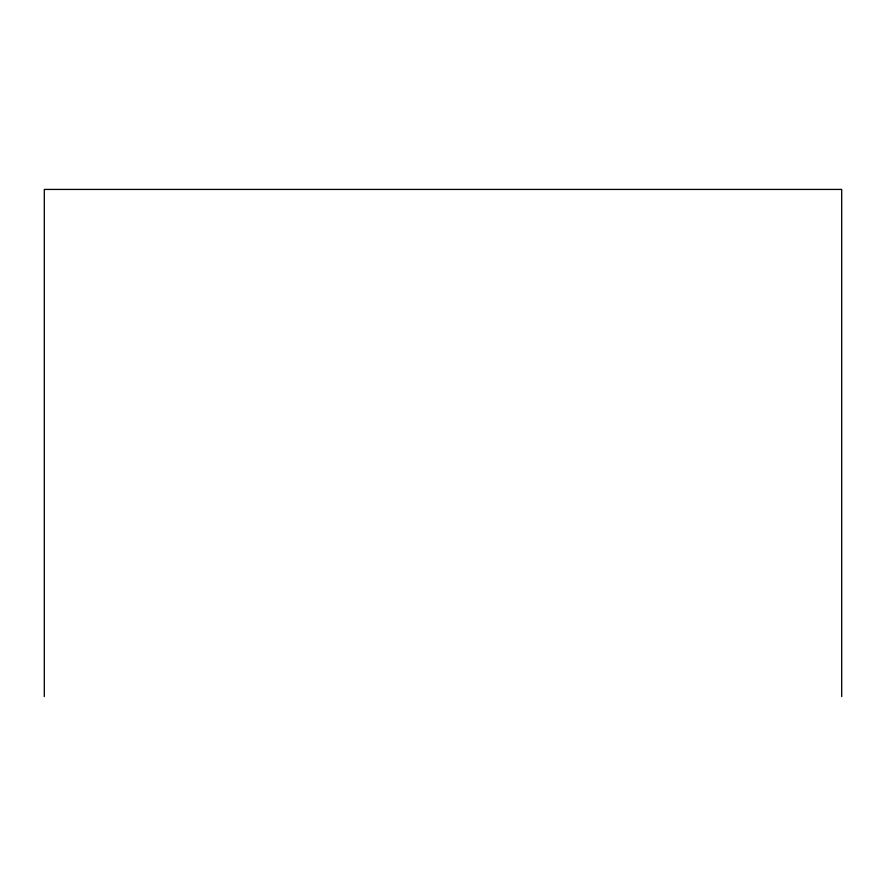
<?xml version="1.0" encoding="UTF-8"?>
<svg xmlns="http://www.w3.org/2000/svg" width="886" height="886" viewBox="0 0 886 886"><rect width="100%" height="100%" fill="white"/><g stroke="black" fill="none" stroke-linecap="round" stroke-linejoin="round"><path stroke-width="1.33" d="M841.7 696.573L841.7 189.427L44.3 189.427L44.3 696.573"/></g></svg>
